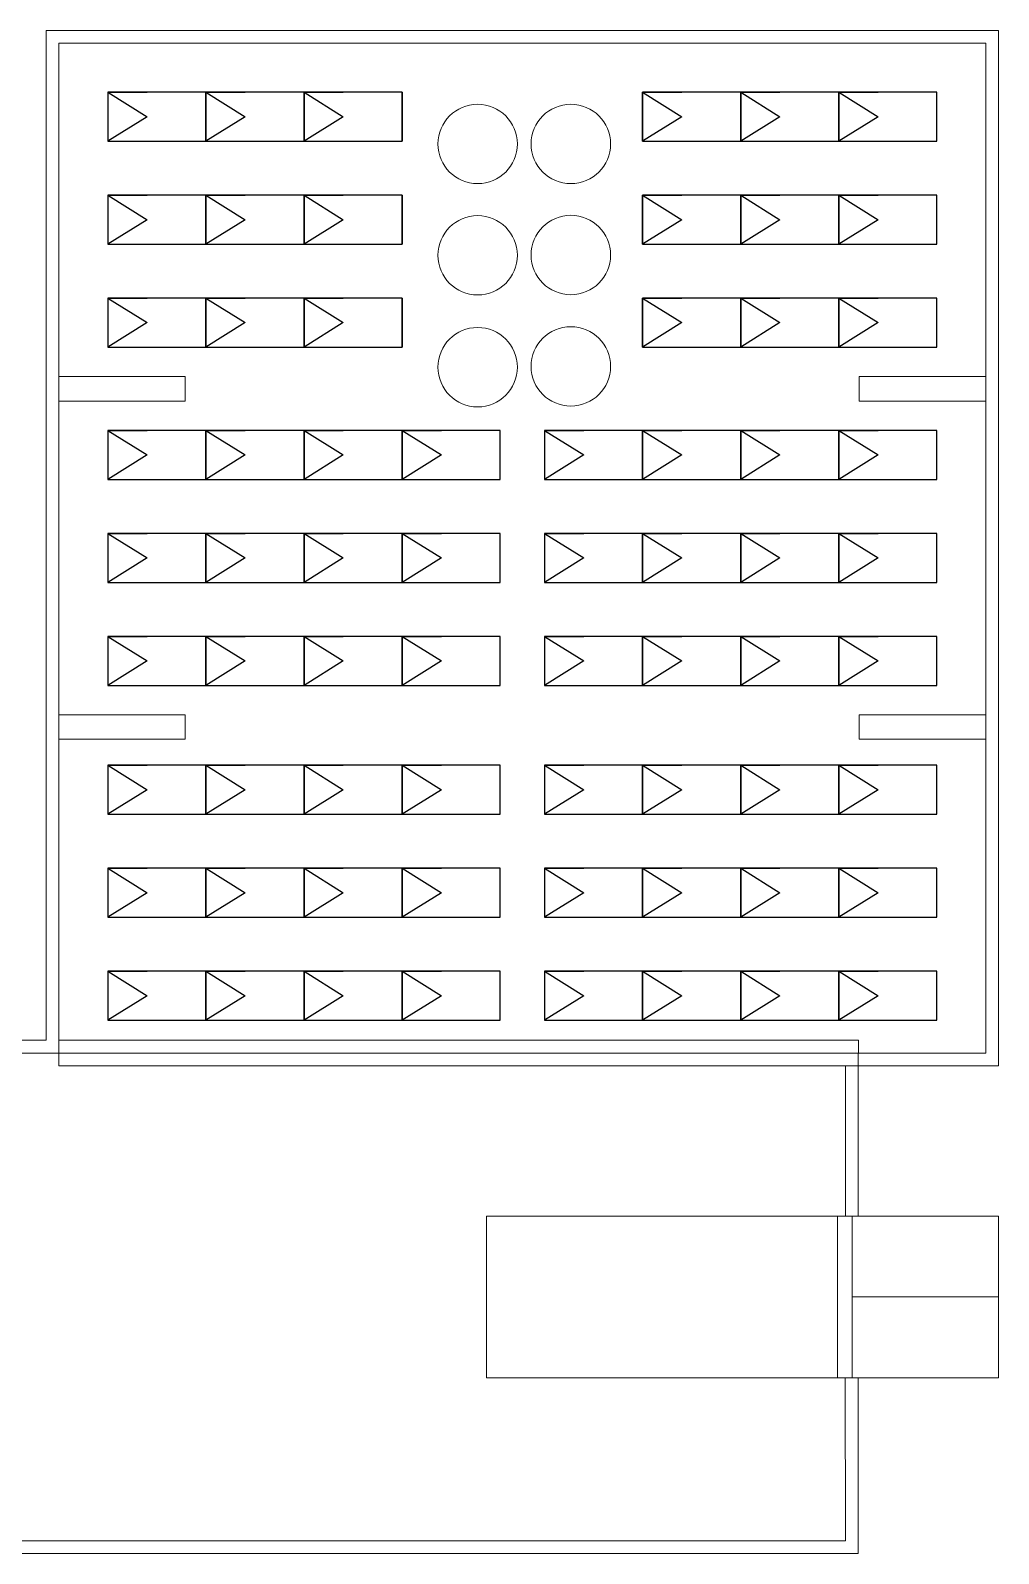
# Model space of a CAD drawing. Header units: millimetres. Extents: x -65 to 139, y 387 to 509.
# Drawn here: x 111.62 to 131.35, y 453.92 to 484.99 of the extents above; entities that cross this region are included whole.
import ezdxf

# ---------------------------------------------------------------- set-up
doc = ezdxf.new("R2010")
doc.units = ezdxf.units.MM
doc.layers.add('pannelli', color=1, linetype='Continuous')
doc.layers.add('PROIEZIONI - projections', color=145, linetype='Continuous', lineweight=13)

msp = doc.modelspace()

# ---------------------------------------------------------------- linework, layer by layer
at = {"layer": 'pannelli'}
for p, q in [((113.194, 483.734), (113.194, 482.734)), ((115.194, 483.734), (113.194, 483.734)), ((113.194, 483.734), (113.194, 482.734)), ((113.194, 483.734), (113.194, 482.734)), ((115.194, 483.734), (113.194, 483.734)), ((113.194, 483.734), (113.994, 483.734)), ((113.194, 483.734), (113.994, 483.234)), ((115.194, 483.734), (113.194, 483.734)), ((115.194, 483.734), (115.194, 482.734)), ((115.194, 482.734), (115.194, 483.734)), ((117.194, 483.734), (115.194, 483.734)), ((115.194, 482.734), (115.194, 483.734)), ((115.194, 483.734), (115.194, 482.734)), ((115.194, 483.734), (115.194, 482.734)), ((115.194, 483.734), (115.194, 482.734)), ((115.194, 482.734), (115.194, 483.734)), ((117.194, 483.734), (115.194, 483.734)), ((117.194, 483.734), (115.194, 483.734)), ((115.194, 483.734), (115.994, 483.734)), ((115.194, 483.734), (115.994, 483.234)), ((117.194, 483.734), (117.194, 482.734)), ((117.194, 482.734), (117.194, 483.734)), ((119.194, 483.734), (117.194, 483.734)), ((117.194, 482.734), (117.194, 483.734)), ((117.194, 483.734), (117.194, 482.734)), ((117.194, 483.734), (117.194, 482.734)), ((117.194, 483.734), (117.194, 482.734)), ((117.194, 482.734), (117.194, 483.734)), ((117.194, 483.734), (117.994, 483.734)), ((119.194, 483.734), (117.194, 483.734)), ((119.194, 483.734), (117.194, 483.734)), ((117.194, 483.734), (117.994, 483.234)), ((119.194, 483.734), (117.194, 483.734)), ((119.194, 482.734), (119.194, 483.734)), ((119.194, 483.734), (119.194, 482.734)), ((119.194, 483.734), (119.194, 482.734)), ((119.194, 482.734), (119.194, 483.734)), ((119.194, 483.734), (119.194, 482.734)), ((119.194, 483.734), (119.194, 482.734)), ((119.194, 482.734), (119.194, 483.734)), ((119.194, 482.734), (119.194, 483.734)), ((119.194, 483.734), (119.194, 482.734)), ((124.098, 482.734), (124.098, 483.734)), ((124.098, 483.734), (124.098, 482.734)), ((126.098, 483.734), (124.098, 483.734)), ((124.098, 482.734), (124.098, 483.734)), ((124.098, 483.734), (124.098, 482.734)), ((124.098, 483.734), (124.098, 482.734)), ((124.098, 483.734), (124.098, 482.734)), ((124.098, 482.734), (124.098, 483.734)), ((124.098, 483.734), (124.898, 483.234)), ((124.098, 483.734), (124.898, 483.734)), ((126.098, 483.734), (124.098, 483.734)), ((126.098, 483.734), (124.098, 483.734)), ((126.098, 482.734), (126.098, 483.734)), ((126.098, 483.734), (126.098, 482.734)), ((128.098, 483.734), (126.098, 483.734)), ((126.098, 482.734), (126.098, 483.734)), ((126.098, 483.734), (126.098, 482.734)), ((126.098, 483.734), (126.098, 482.734)), ((126.098, 483.734), (126.098, 482.734)), ((126.098, 482.734), (126.098, 483.734)), ((128.098, 483.734), (126.098, 483.734)), ((128.098, 483.734), (126.098, 483.734)), ((128.098, 483.734), (126.098, 483.734)), ((126.098, 483.734), (126.898, 483.234)), ((126.098, 483.734), (126.898, 483.734)), ((128.098, 483.734), (128.098, 482.734)), ((128.098, 482.734), (128.098, 483.734)), ((130.098, 483.734), (128.098, 483.734)), ((128.098, 483.734), (128.098, 482.734)), ((128.098, 482.734), (128.098, 483.734)), ((128.098, 482.734), (128.098, 483.734)), ((128.098, 483.734), (128.098, 482.734)), ((128.098, 483.734), (128.098, 482.734)), ((128.098, 482.734), (128.098, 483.734)), ((128.098, 483.734), (128.098, 482.734)), ((130.098, 483.734), (128.098, 483.734)), ((130.098, 483.734), (128.098, 483.734)), ((128.098, 483.734), (128.898, 483.734)), ((128.098, 483.734), (128.898, 483.234)), ((130.098, 482.734), (130.098, 483.734)), ((130.098, 482.734), (130.098, 483.734)), ((130.098, 482.734), (130.098, 483.734)), ((113.994, 483.234), (113.194, 482.734)), ((115.994, 483.234), (115.194, 482.734)), ((117.994, 483.234), (117.194, 482.734)), ((124.898, 483.234), (124.098, 482.734)), ((126.898, 483.234), (126.098, 482.734)), ((128.898, 483.234), (128.098, 482.734)), ((113.194, 482.734), (115.194, 482.734)), ((113.194, 482.734), (115.194, 482.734)), ((113.194, 482.734), (115.194, 482.734)), ((115.194, 482.734), (117.194, 482.734)), ((115.194, 482.734), (117.194, 482.734)), ((115.194, 482.734), (117.194, 482.734)), ((117.194, 482.734), (119.194, 482.734)), ((117.194, 482.734), (119.194, 482.734)), ((117.194, 482.734), (119.194, 482.734)), ((117.194, 482.734), (119.194, 482.734)), ((124.098, 482.734), (126.098, 482.734)), ((124.098, 482.734), (126.098, 482.734)), ((124.098, 482.734), (126.098, 482.734)), ((126.098, 482.734), (128.098, 482.734)), ((126.098, 482.734), (128.098, 482.734)), ((126.098, 482.734), (128.098, 482.734)), ((126.098, 482.734), (128.098, 482.734)), ((128.098, 482.734), (130.098, 482.734)), ((128.098, 482.734), (130.098, 482.734)), ((128.098, 482.734), (130.098, 482.734)), ((113.194, 481.634), (113.194, 480.634)), ((115.194, 481.634), (113.194, 481.634)), ((113.194, 481.634), (113.994, 481.134)), ((113.194, 481.634), (113.194, 480.634)), ((113.194, 481.634), (113.194, 480.634)), ((113.194, 481.634), (113.194, 480.634)), ((115.194, 481.634), (113.194, 481.634)), ((113.194, 481.634), (113.994, 481.634)), ((115.194, 481.634), (113.194, 481.634)), ((115.194, 481.634), (113.194, 481.634)), ((117.194, 481.634), (115.194, 481.634)), ((115.194, 480.634), (115.194, 481.634)), ((115.194, 481.634), (115.194, 480.634)), ((117.194, 481.634), (115.194, 481.634)), ((117.194, 481.634), (115.194, 481.634)), ((117.194, 481.634), (115.194, 481.634)), ((115.194, 481.634), (115.994, 481.134)), ((115.194, 481.634), (115.194, 480.634)), ((115.194, 480.634), (115.194, 481.634)), ((115.194, 481.634), (115.194, 480.634)), ((115.194, 481.634), (115.194, 480.634)), ((115.194, 480.634), (115.194, 481.634)), ((115.194, 480.634), (115.194, 481.634)), ((115.194, 481.634), (115.194, 480.634)), ((115.194, 481.634), (115.994, 481.634)), ((117.194, 480.634), (117.194, 481.634)), ((117.194, 481.634), (117.194, 480.634)), ((119.194, 481.634), (117.194, 481.634)), ((117.194, 481.634), (117.994, 481.134)), ((117.194, 481.634), (117.194, 480.634)), ((117.194, 480.634), (117.194, 481.634)), ((117.194, 481.634), (117.194, 480.634)), ((117.194, 481.634), (117.194, 480.634)), ((117.194, 480.634), (117.194, 481.634)), ((117.194, 480.634), (117.194, 481.634)), ((117.194, 481.634), (117.194, 480.634)), ((117.194, 481.634), (117.994, 481.634)), ((119.194, 481.634), (117.194, 481.634)), ((119.194, 481.634), (117.194, 481.634)), ((119.194, 481.634), (117.194, 481.634)), ((119.194, 481.634), (117.194, 481.634)), ((119.194, 481.634), (119.194, 480.634)), ((119.194, 480.634), (119.194, 481.634)), ((119.194, 480.634), (119.194, 481.634)), ((119.194, 481.634), (119.194, 480.634)), ((119.194, 480.634), (119.194, 481.634)), ((119.194, 481.634), (119.194, 480.634)), ((119.194, 481.634), (119.194, 480.634)), ((119.194, 480.634), (119.194, 481.634)), ((119.194, 481.634), (119.194, 480.634)), ((119.194, 481.634), (119.194, 480.634)), ((119.194, 480.634), (119.194, 481.634)), ((124.098, 481.634), (124.098, 480.634)), ((124.098, 480.634), (124.098, 481.634)), ((126.098, 481.634), (124.098, 481.634)), ((124.098, 481.634), (124.098, 480.634)), ((124.098, 480.634), (124.098, 481.634)), ((124.098, 480.634), (124.098, 481.634)), ((124.098, 481.634), (124.098, 480.634)), ((124.098, 481.634), (124.098, 480.634)), ((124.098, 480.634), (124.098, 481.634)), ((124.098, 481.634), (124.098, 480.634)), ((124.098, 481.634), (124.898, 481.134)), ((124.098, 481.634), (124.898, 481.634)), ((126.098, 481.634), (124.098, 481.634)), ((126.098, 481.634), (124.098, 481.634)), ((126.098, 481.634), (124.098, 481.634)), ((128.098, 481.634), (126.098, 481.634)), ((126.098, 481.634), (126.098, 480.634)), ((126.098, 480.634), (126.098, 481.634)), ((128.098, 481.634), (126.098, 481.634)), ((128.098, 481.634), (126.098, 481.634)), ((128.098, 481.634), (126.098, 481.634)), ((128.098, 481.634), (126.098, 481.634)), ((126.098, 481.634), (126.098, 480.634)), ((126.098, 480.634), (126.098, 481.634)), ((126.098, 480.634), (126.098, 481.634)), ((126.098, 481.634), (126.098, 480.634)), ((126.098, 481.634), (126.098, 480.634)), ((126.098, 480.634), (126.098, 481.634)), ((126.098, 481.634), (126.098, 480.634)), ((126.098, 481.634), (126.898, 481.134)), ((126.098, 481.634), (126.898, 481.634)), ((128.098, 480.634), (128.098, 481.634)), ((128.098, 481.634), (128.098, 480.634)), ((130.098, 481.634), (128.098, 481.634)), ((128.098, 480.634), (128.098, 481.634)), ((128.098, 481.634), (128.098, 480.634)), ((128.098, 481.634), (128.098, 480.634)), ((128.098, 480.634), (128.098, 481.634)), ((128.098, 481.634), (128.098, 480.634)), ((128.098, 481.634), (128.098, 480.634)), ((128.098, 480.634), (128.098, 481.634)), ((128.098, 481.634), (128.098, 480.634)), ((128.098, 480.634), (128.098, 481.634)), ((128.098, 481.634), (128.898, 481.134)), ((130.098, 481.634), (128.098, 481.634)), ((130.098, 481.634), (128.098, 481.634)), ((130.098, 481.634), (128.098, 481.634)), ((128.098, 481.634), (128.898, 481.634)), ((130.098, 480.634), (130.098, 481.634)), ((130.098, 480.634), (130.098, 481.634)), ((130.098, 480.634), (130.098, 481.634)), ((130.098, 480.634), (130.098, 481.634)), ((113.994, 481.134), (113.194, 480.634)), ((115.994, 481.134), (115.194, 480.634)), ((117.994, 481.134), (117.194, 480.634)), ((124.898, 481.134), (124.098, 480.634)), ((126.898, 481.134), (126.098, 480.634)), ((128.898, 481.134), (128.098, 480.634)), ((113.194, 480.634), (115.194, 480.634)), ((113.194, 480.634), (115.194, 480.634)), ((113.194, 480.634), (115.194, 480.634)), ((113.194, 480.634), (115.194, 480.634)), ((115.194, 480.634), (117.194, 480.634)), ((115.194, 480.634), (117.194, 480.634)), ((115.194, 480.634), (117.194, 480.634)), ((115.194, 480.634), (117.194, 480.634)), ((117.194, 480.634), (119.194, 480.634)), ((117.194, 480.634), (119.194, 480.634)), ((117.194, 480.634), (119.194, 480.634)), ((117.194, 480.634), (119.194, 480.634)), ((117.194, 480.634), (119.194, 480.634)), ((124.098, 480.634), (126.098, 480.634)), ((124.098, 480.634), (126.098, 480.634)), ((124.098, 480.634), (126.098, 480.634)), ((124.098, 480.634), (126.098, 480.634)), ((126.098, 480.634), (128.098, 480.634)), ((126.098, 480.634), (128.098, 480.634)), ((126.098, 480.634), (128.098, 480.634)), ((126.098, 480.634), (128.098, 480.634)), ((126.098, 480.634), (128.098, 480.634)), ((128.098, 480.634), (130.098, 480.634)), ((128.098, 480.634), (130.098, 480.634)), ((128.098, 480.634), (130.098, 480.634)), ((128.098, 480.634), (130.098, 480.634)), ((115.194, 479.534), (113.194, 479.534)), ((113.194, 479.534), (113.194, 478.534)), ((115.194, 479.534), (113.194, 479.534)), ((115.194, 479.534), (113.194, 479.534)), ((113.194, 479.534), (113.994, 479.534)), ((115.194, 479.534), (113.194, 479.534)), ((113.194, 479.534), (113.994, 479.034)), ((115.194, 479.534), (113.194, 479.534)), ((113.194, 479.534), (113.194, 478.534)), ((113.194, 479.534), (113.194, 478.534)), ((113.194, 479.534), (113.194, 478.534)), ((113.194, 479.534), (113.194, 478.534)), ((117.194, 479.534), (115.194, 479.534)), ((115.194, 479.534), (115.194, 478.534)), ((115.194, 478.534), (115.194, 479.534)), ((117.194, 479.534), (115.194, 479.534)), ((117.194, 479.534), (115.194, 479.534)), ((117.194, 479.534), (115.194, 479.534)), ((117.194, 479.534), (115.194, 479.534)), ((115.194, 478.534), (115.194, 479.534)), ((115.194, 479.534), (115.194, 478.534)), ((115.194, 478.534), (115.194, 479.534)), ((115.194, 479.534), (115.194, 478.534)), ((115.194, 479.534), (115.194, 478.534)), ((115.194, 478.534), (115.194, 479.534)), ((115.194, 479.534), (115.194, 478.534)), ((115.194, 479.534), (115.194, 478.534)), ((115.194, 478.534), (115.194, 479.534)), ((115.194, 479.534), (115.994, 479.534)), ((115.194, 479.534), (115.994, 479.034)), ((117.194, 479.534), (117.194, 478.534)), ((117.194, 478.534), (117.194, 479.534)), ((119.194, 479.534), (117.194, 479.534)), ((117.194, 478.534), (117.194, 479.534)), ((117.194, 479.534), (117.194, 478.534)), ((117.194, 478.534), (117.194, 479.534)), ((117.194, 479.534), (117.194, 478.534)), ((117.194, 479.534), (117.194, 478.534)), ((117.194, 478.534), (117.194, 479.534)), ((117.194, 479.534), (117.194, 478.534)), ((117.194, 479.534), (117.194, 478.534)), ((117.194, 478.534), (117.194, 479.534)), ((117.194, 479.534), (117.994, 479.534)), ((119.194, 479.534), (117.194, 479.534)), ((119.194, 479.534), (117.194, 479.534)), ((119.194, 479.534), (117.194, 479.534)), ((119.194, 479.534), (117.194, 479.534)), ((117.194, 479.534), (117.994, 479.034)), ((119.194, 479.534), (117.194, 479.534)), ((119.194, 478.534), (119.194, 479.534)), ((119.194, 479.534), (119.194, 478.534)), ((119.194, 479.534), (119.194, 478.534)), ((119.194, 478.534), (119.194, 479.534)), ((119.194, 479.534), (119.194, 478.534)), ((119.194, 478.534), (119.194, 479.534)), ((119.194, 479.534), (119.194, 478.534)), ((119.194, 479.534), (119.194, 478.534)), ((119.194, 478.534), (119.194, 479.534)), ((119.194, 479.534), (119.194, 478.534)), ((119.194, 478.534), (119.194, 479.534)), ((119.194, 478.534), (119.194, 479.534)), ((119.194, 479.534), (119.194, 478.534)), ((126.098, 479.534), (124.098, 479.534)), ((124.098, 478.534), (124.098, 479.534)), ((124.098, 479.534), (124.098, 478.534)), ((124.098, 479.534), (124.898, 479.034)), ((124.098, 479.534), (124.898, 479.534)), ((126.098, 479.534), (124.098, 479.534)), ((126.098, 479.534), (124.098, 479.534)), ((126.098, 479.534), (124.098, 479.534)), ((126.098, 479.534), (124.098, 479.534)), ((124.098, 478.534), (124.098, 479.534)), ((124.098, 479.534), (124.098, 478.534)), ((124.098, 479.534), (124.098, 478.534)), ((124.098, 478.534), (124.098, 479.534)), ((124.098, 479.534), (124.098, 478.534)), ((124.098, 479.534), (124.098, 478.534)), ((124.098, 478.534), (124.098, 479.534)), ((124.098, 479.534), (124.098, 478.534)), ((124.098, 478.534), (124.098, 479.534)), ((128.098, 479.534), (126.098, 479.534)), ((126.098, 478.534), (126.098, 479.534)), ((126.098, 479.534), (126.098, 478.534)), ((128.098, 479.534), (126.098, 479.534)), ((128.098, 479.534), (126.098, 479.534)), ((128.098, 479.534), (126.098, 479.534)), ((128.098, 479.534), (126.098, 479.534)), ((128.098, 479.534), (126.098, 479.534)), ((126.098, 478.534), (126.098, 479.534)), ((126.098, 479.534), (126.098, 478.534)), ((126.098, 479.534), (126.098, 478.534)), ((126.098, 478.534), (126.098, 479.534)), ((126.098, 479.534), (126.098, 478.534)), ((126.098, 479.534), (126.098, 478.534)), ((126.098, 478.534), (126.098, 479.534)), ((126.098, 479.534), (126.098, 478.534)), ((126.098, 478.534), (126.098, 479.534)), ((126.098, 479.534), (126.898, 479.034)), ((126.098, 479.534), (126.898, 479.534)), ((130.098, 479.534), (128.098, 479.534)), ((128.098, 479.534), (128.098, 478.534)), ((128.098, 478.534), (128.098, 479.534)), ((130.098, 479.534), (128.098, 479.534)), ((130.098, 479.534), (128.098, 479.534)), ((130.098, 479.534), (128.098, 479.534)), ((130.098, 479.534), (128.098, 479.534)), ((128.098, 479.534), (128.098, 478.534)), ((128.098, 478.534), (128.098, 479.534)), ((128.098, 478.534), (128.098, 479.534)), ((128.098, 479.534), (128.098, 478.534)), ((128.098, 478.534), (128.098, 479.534)), ((128.098, 479.534), (128.098, 478.534)), ((128.098, 479.534), (128.098, 478.534)), ((128.098, 478.534), (128.098, 479.534)), ((128.098, 479.534), (128.098, 478.534)), ((128.098, 478.534), (128.098, 479.534)), ((128.098, 479.534), (128.098, 478.534)), ((128.098, 479.534), (128.898, 479.034)), ((128.098, 479.534), (128.898, 479.534)), ((130.098, 478.534), (130.098, 479.534)), ((130.098, 478.534), (130.098, 479.534)), ((130.098, 478.534), (130.098, 479.534)), ((130.098, 478.534), (130.098, 479.534)), ((130.098, 478.534), (130.098, 479.534)), ((113.994, 479.034), (113.194, 478.534)), ((115.994, 479.034), (115.194, 478.534)), ((117.994, 479.034), (117.194, 478.534)), ((124.898, 479.034), (124.098, 478.534)), ((126.898, 479.034), (126.098, 478.534)), ((128.898, 479.034), (128.098, 478.534)), ((113.194, 478.534), (115.194, 478.534)), ((113.194, 478.534), (115.194, 478.534)), ((113.194, 478.534), (115.194, 478.534)), ((113.194, 478.534), (115.194, 478.534)), ((113.194, 478.534), (115.194, 478.534)), ((115.194, 478.534), (117.194, 478.534)), ((115.194, 478.534), (117.194, 478.534)), ((115.194, 478.534), (117.194, 478.534)), ((115.194, 478.534), (117.194, 478.534)), ((115.194, 478.534), (117.194, 478.534)), ((117.194, 478.534), (119.194, 478.534)), ((117.194, 478.534), (119.194, 478.534)), ((117.194, 478.534), (119.194, 478.534)), ((117.194, 478.534), (119.194, 478.534)), ((117.194, 478.534), (119.194, 478.534)), ((117.194, 478.534), (119.194, 478.534)), ((124.098, 478.534), (126.098, 478.534)), ((124.098, 478.534), (126.098, 478.534)), ((124.098, 478.534), (126.098, 478.534)), ((124.098, 478.534), (126.098, 478.534)), ((124.098, 478.534), (126.098, 478.534)), ((126.098, 478.534), (128.098, 478.534)), ((126.098, 478.534), (128.098, 478.534)), ((126.098, 478.534), (128.098, 478.534)), ((126.098, 478.534), (128.098, 478.534)), ((126.098, 478.534), (128.098, 478.534)), ((126.098, 478.534), (128.098, 478.534)), ((128.098, 478.534), (130.098, 478.534)), ((128.098, 478.534), (130.098, 478.534)), ((128.098, 478.534), (130.098, 478.534)), ((128.098, 478.534), (130.098, 478.534)), ((128.098, 478.534), (130.098, 478.534)), ((113.194, 476.834), (113.194, 475.834)), ((115.194, 476.834), (113.194, 476.834)), ((113.194, 476.834), (113.994, 476.334)), ((113.194, 476.834), (113.994, 476.834)), ((115.194, 476.834), (113.194, 476.834)), ((113.194, 476.834), (113.194, 475.834)), ((115.194, 475.834), (115.194, 476.834)), ((115.194, 476.834), (115.194, 475.834)), ((117.194, 476.834), (115.194, 476.834)), ((117.194, 476.834), (115.194, 476.834)), ((115.194, 476.834), (115.194, 475.834)), ((115.194, 476.834), (115.994, 476.334)), ((115.194, 476.834), (115.194, 475.834)), ((115.194, 475.834), (115.194, 476.834)), ((115.194, 476.834), (115.994, 476.834)), ((117.194, 475.834), (117.194, 476.834)), ((117.194, 476.834), (117.194, 475.834)), ((119.194, 476.834), (117.194, 476.834)), ((117.194, 476.834), (117.194, 475.834)), ((117.194, 476.834), (117.994, 476.334)), ((117.194, 476.834), (117.194, 475.834)), ((117.194, 475.834), (117.194, 476.834)), ((119.194, 476.834), (117.194, 476.834)), ((119.194, 476.834), (117.194, 476.834)), ((117.194, 476.834), (117.994, 476.834)), ((119.194, 476.834), (119.194, 475.834)), ((119.194, 475.834), (119.194, 476.834)), ((121.194, 476.834), (119.194, 476.834)), ((119.194, 476.834), (119.994, 476.834)), ((119.194, 476.834), (119.994, 476.334)), ((121.194, 476.834), (119.194, 476.834)), ((119.194, 475.834), (119.194, 476.834)), ((119.194, 476.834), (119.194, 475.834)), ((119.194, 476.834), (119.194, 475.834)), ((119.194, 475.834), (119.194, 476.834)), ((119.194, 476.834), (119.194, 475.834)), ((121.194, 475.834), (121.194, 476.834)), ((121.194, 475.834), (121.194, 476.834)), ((122.098, 476.834), (122.098, 475.834)), ((122.098, 476.834), (122.098, 475.834)), ((124.098, 476.834), (122.098, 476.834)), ((122.098, 476.834), (122.898, 476.834)), ((122.098, 476.834), (122.898, 476.334)), ((124.098, 476.834), (122.098, 476.834)), ((124.098, 475.834), (124.098, 476.834)), ((124.098, 476.834), (124.098, 475.834)), ((124.098, 476.834), (124.098, 475.834)), ((124.098, 476.834), (124.098, 475.834)), ((124.098, 475.834), (124.098, 476.834)), ((126.098, 476.834), (124.098, 476.834)), ((126.098, 476.834), (124.098, 476.834)), ((124.098, 476.834), (124.898, 476.834)), ((124.098, 476.834), (124.898, 476.334)), ((126.098, 475.834), (126.098, 476.834)), ((126.098, 476.834), (126.098, 475.834)), ((126.098, 476.834), (126.098, 475.834)), ((126.098, 476.834), (126.098, 475.834)), ((126.098, 475.834), (126.098, 476.834)), ((126.098, 476.834), (126.898, 476.834)), ((128.098, 476.834), (126.098, 476.834)), ((128.098, 476.834), (126.098, 476.834)), ((126.098, 476.834), (126.898, 476.334)), ((128.098, 476.834), (126.098, 476.834)), ((128.098, 476.834), (128.098, 475.834)), ((128.098, 475.834), (128.098, 476.834)), ((128.098, 476.834), (128.098, 475.834)), ((128.098, 476.834), (128.098, 475.834)), ((128.098, 475.834), (128.098, 476.834)), ((128.098, 475.834), (128.098, 476.834)), ((128.098, 476.834), (128.098, 475.834)), ((130.098, 476.834), (128.098, 476.834)), ((128.098, 476.834), (128.898, 476.334)), ((128.098, 476.834), (128.898, 476.834)), ((130.098, 476.834), (128.098, 476.834)), ((130.098, 475.834), (130.098, 476.834)), ((130.098, 475.834), (130.098, 476.834)), ((113.994, 476.334), (113.194, 475.834)), ((115.994, 476.334), (115.194, 475.834)), ((117.994, 476.334), (117.194, 475.834)), ((119.994, 476.334), (119.194, 475.834)), ((122.898, 476.334), (122.098, 475.834)), ((124.898, 476.334), (124.098, 475.834)), ((126.898, 476.334), (126.098, 475.834)), ((128.898, 476.334), (128.098, 475.834)), ((113.194, 475.834), (115.194, 475.834)), ((113.194, 475.834), (115.194, 475.834)), ((115.194, 475.834), (117.194, 475.834)), ((115.194, 475.834), (117.194, 475.834)), ((117.194, 475.834), (119.194, 475.834)), ((117.194, 475.834), (119.194, 475.834)), ((117.194, 475.834), (119.194, 475.834)), ((119.194, 475.834), (121.194, 475.834)), ((119.194, 475.834), (121.194, 475.834)), ((122.098, 475.834), (124.098, 475.834)), ((122.098, 475.834), (124.098, 475.834)), ((124.098, 475.834), (126.098, 475.834)), ((124.098, 475.834), (126.098, 475.834)), ((126.098, 475.834), (128.098, 475.834)), ((126.098, 475.834), (128.098, 475.834)), ((126.098, 475.834), (128.098, 475.834)), ((128.098, 475.834), (130.098, 475.834)), ((128.098, 475.834), (130.098, 475.834)), ((113.194, 474.734), (113.194, 473.734)), ((115.194, 474.734), (113.194, 474.734)), ((113.194, 474.734), (113.194, 473.734)), ((113.194, 474.734), (113.194, 473.734)), ((115.194, 474.734), (113.194, 474.734)), ((113.194, 474.734), (113.994, 474.734)), ((113.194, 474.734), (113.994, 474.234)), ((115.194, 474.734), (113.194, 474.734)), ((117.194, 474.734), (115.194, 474.734)), ((115.194, 474.734), (115.194, 473.734)), ((115.194, 473.734), (115.194, 474.734)), ((117.194, 474.734), (115.194, 474.734)), ((117.194, 474.734), (115.194, 474.734)), ((115.194, 473.734), (115.194, 474.734)), ((115.194, 474.734), (115.194, 473.734)), ((115.194, 474.734), (115.194, 473.734)), ((115.194, 473.734), (115.194, 474.734)), ((115.194, 474.734), (115.194, 473.734)), ((115.194, 474.734), (115.994, 474.734)), ((115.194, 474.734), (115.994, 474.234)), ((117.194, 474.734), (117.194, 473.734)), ((117.194, 473.734), (117.194, 474.734)), ((119.194, 474.734), (117.194, 474.734)), ((117.194, 473.734), (117.194, 474.734)), ((117.194, 474.734), (117.194, 473.734)), ((117.194, 474.734), (117.194, 473.734)), ((117.194, 473.734), (117.194, 474.734)), ((117.194, 474.734), (117.194, 473.734)), ((119.194, 474.734), (117.194, 474.734)), ((119.194, 474.734), (117.194, 474.734)), ((119.194, 474.734), (117.194, 474.734)), ((117.194, 474.734), (117.994, 474.734)), ((117.194, 474.734), (117.994, 474.234)), ((119.194, 473.734), (119.194, 474.734)), ((119.194, 474.734), (119.194, 473.734)), ((121.194, 474.734), (119.194, 474.734)), ((119.194, 474.734), (119.194, 473.734)), ((119.194, 473.734), (119.194, 474.734)), ((119.194, 474.734), (119.194, 473.734)), ((119.194, 474.734), (119.194, 473.734)), ((119.194, 473.734), (119.194, 474.734)), ((119.194, 474.734), (119.194, 473.734)), ((119.194, 473.734), (119.194, 474.734)), ((121.194, 474.734), (119.194, 474.734)), ((119.194, 474.734), (119.994, 474.234)), ((119.194, 474.734), (119.994, 474.734)), ((121.194, 474.734), (119.194, 474.734)), ((121.194, 473.734), (121.194, 474.734)), ((121.194, 473.734), (121.194, 474.734)), ((121.194, 473.734), (121.194, 474.734)), ((122.098, 474.734), (122.898, 474.234)), ((122.098, 474.734), (122.098, 473.734)), ((122.098, 474.734), (122.098, 473.734)), ((122.098, 474.734), (122.098, 473.734)), ((124.098, 474.734), (122.098, 474.734)), ((122.098, 474.734), (122.898, 474.734)), ((124.098, 474.734), (122.098, 474.734)), ((124.098, 474.734), (122.098, 474.734)), ((126.098, 474.734), (124.098, 474.734)), ((126.098, 474.734), (124.098, 474.734)), ((126.098, 474.734), (124.098, 474.734)), ((124.098, 474.734), (124.898, 474.234)), ((124.098, 474.734), (124.098, 473.734)), ((124.098, 473.734), (124.098, 474.734)), ((124.098, 474.734), (124.098, 473.734)), ((124.098, 474.734), (124.098, 473.734)), ((124.098, 473.734), (124.098, 474.734)), ((124.098, 473.734), (124.098, 474.734)), ((124.098, 474.734), (124.098, 473.734)), ((124.098, 474.734), (124.898, 474.734)), ((126.098, 474.734), (126.898, 474.234)), ((126.098, 474.734), (126.098, 473.734)), ((126.098, 473.734), (126.098, 474.734)), ((126.098, 474.734), (126.098, 473.734)), ((126.098, 474.734), (126.098, 473.734)), ((126.098, 473.734), (126.098, 474.734)), ((126.098, 473.734), (126.098, 474.734)), ((126.098, 474.734), (126.098, 473.734)), ((126.098, 474.734), (126.898, 474.734)), ((128.098, 474.734), (126.098, 474.734)), ((128.098, 474.734), (126.098, 474.734)), ((128.098, 474.734), (126.098, 474.734)), ((128.098, 474.734), (126.098, 474.734)), ((128.098, 474.734), (128.898, 474.234)), ((128.098, 473.734), (128.098, 474.734)), ((128.098, 474.734), (128.098, 473.734)), ((128.098, 473.734), (128.098, 474.734)), ((128.098, 474.734), (128.098, 473.734)), ((128.098, 474.734), (128.098, 473.734)), ((128.098, 473.734), (128.098, 474.734)), ((128.098, 474.734), (128.098, 473.734)), ((128.098, 474.734), (128.098, 473.734)), ((128.098, 473.734), (128.098, 474.734)), ((130.098, 474.734), (128.098, 474.734)), ((128.098, 474.734), (128.898, 474.734)), ((130.098, 474.734), (128.098, 474.734)), ((130.098, 474.734), (128.098, 474.734)), ((130.098, 473.734), (130.098, 474.734)), ((130.098, 473.734), (130.098, 474.734)), ((130.098, 473.734), (130.098, 474.734)), ((113.994, 474.234), (113.194, 473.734)), ((115.994, 474.234), (115.194, 473.734)), ((117.994, 474.234), (117.194, 473.734)), ((119.994, 474.234), (119.194, 473.734)), ((122.898, 474.234), (122.098, 473.734)), ((124.898, 474.234), (124.098, 473.734)), ((126.898, 474.234), (126.098, 473.734)), ((128.898, 474.234), (128.098, 473.734)), ((113.194, 473.734), (115.194, 473.734)), ((113.194, 473.734), (115.194, 473.734)), ((113.194, 473.734), (115.194, 473.734)), ((115.194, 473.734), (117.194, 473.734)), ((115.194, 473.734), (117.194, 473.734)), ((115.194, 473.734), (117.194, 473.734)), ((117.194, 473.734), (119.194, 473.734)), ((117.194, 473.734), (119.194, 473.734)), ((117.194, 473.734), (119.194, 473.734)), ((117.194, 473.734), (119.194, 473.734)), ((119.194, 473.734), (121.194, 473.734)), ((119.194, 473.734), (121.194, 473.734)), ((119.194, 473.734), (121.194, 473.734)), ((122.098, 473.734), (124.098, 473.734)), ((122.098, 473.734), (124.098, 473.734)), ((122.098, 473.734), (124.098, 473.734)), ((124.098, 473.734), (126.098, 473.734)), ((124.098, 473.734), (126.098, 473.734)), ((124.098, 473.734), (126.098, 473.734)), ((126.098, 473.734), (128.098, 473.734)), ((126.098, 473.734), (128.098, 473.734)), ((126.098, 473.734), (128.098, 473.734)), ((126.098, 473.734), (128.098, 473.734)), ((128.098, 473.734), (130.098, 473.734)), ((128.098, 473.734), (130.098, 473.734)), ((128.098, 473.734), (130.098, 473.734)), ((115.194, 472.634), (113.194, 472.634)), ((113.194, 472.634), (113.194, 471.634)), ((113.194, 472.634), (113.994, 472.134)), ((113.194, 472.634), (113.194, 471.634)), ((113.194, 472.634), (113.194, 471.634)), ((113.194, 472.634), (113.194, 471.634)), ((115.194, 472.634), (113.194, 472.634)), ((113.194, 472.634), (113.994, 472.634)), ((115.194, 472.634), (113.194, 472.634)), ((115.194, 472.634), (113.194, 472.634)), ((117.194, 472.634), (115.194, 472.634)), ((115.194, 471.634), (115.194, 472.634)), ((115.194, 472.634), (115.194, 471.634)), ((115.194, 472.634), (115.994, 472.134)), ((115.194, 472.634), (115.194, 471.634)), ((115.194, 471.634), (115.194, 472.634)), ((115.194, 472.634), (115.194, 471.634)), ((115.194, 472.634), (115.194, 471.634)), ((115.194, 471.634), (115.194, 472.634)), ((115.194, 472.634), (115.194, 471.634)), ((115.194, 471.634), (115.194, 472.634)), ((117.194, 472.634), (115.194, 472.634)), ((117.194, 472.634), (115.194, 472.634)), ((117.194, 472.634), (115.194, 472.634)), ((115.194, 472.634), (115.994, 472.634)), ((117.194, 471.634), (117.194, 472.634)), ((117.194, 472.634), (117.194, 471.634)), ((119.194, 472.634), (117.194, 472.634)), ((117.194, 472.634), (117.994, 472.134)), ((117.194, 472.634), (117.194, 471.634)), ((117.194, 471.634), (117.194, 472.634)), ((117.194, 472.634), (117.194, 471.634)), ((117.194, 472.634), (117.194, 471.634)), ((117.194, 471.634), (117.194, 472.634)), ((117.194, 472.634), (117.194, 471.634)), ((117.194, 471.634), (117.194, 472.634)), ((119.194, 472.634), (117.194, 472.634)), ((119.194, 472.634), (117.194, 472.634)), ((119.194, 472.634), (117.194, 472.634)), ((119.194, 472.634), (117.194, 472.634)), ((117.194, 472.634), (117.994, 472.634)), ((121.194, 472.634), (119.194, 472.634)), ((119.194, 472.634), (119.194, 471.634)), ((119.194, 471.634), (119.194, 472.634)), ((119.194, 472.634), (119.994, 472.134)), ((119.194, 471.634), (119.194, 472.634)), ((119.194, 472.634), (119.194, 471.634)), ((119.194, 471.634), (119.194, 472.634)), ((119.194, 472.634), (119.194, 471.634)), ((119.194, 472.634), (119.194, 471.634)), ((119.194, 471.634), (119.194, 472.634)), ((119.194, 472.634), (119.194, 471.634)), ((119.194, 471.634), (119.194, 472.634)), ((119.194, 472.634), (119.194, 471.634)), ((121.194, 472.634), (119.194, 472.634)), ((119.194, 472.634), (119.994, 472.634)), ((121.194, 472.634), (119.194, 472.634)), ((121.194, 472.634), (119.194, 472.634)), ((121.194, 471.634), (121.194, 472.634)), ((121.194, 471.634), (121.194, 472.634)), ((121.194, 471.634), (121.194, 472.634)), ((121.194, 471.634), (121.194, 472.634)), ((124.098, 472.634), (122.098, 472.634)), ((124.098, 472.634), (122.098, 472.634)), ((122.098, 472.634), (122.898, 472.634)), ((124.098, 472.634), (122.098, 472.634)), ((122.098, 472.634), (122.898, 472.134)), ((124.098, 472.634), (122.098, 472.634)), ((122.098, 472.634), (122.098, 471.634)), ((122.098, 472.634), (122.098, 471.634)), ((122.098, 472.634), (122.098, 471.634)), ((122.098, 472.634), (122.098, 471.634)), ((126.098, 472.634), (124.098, 472.634)), ((126.098, 472.634), (124.098, 472.634)), ((126.098, 472.634), (124.098, 472.634)), ((126.098, 472.634), (124.098, 472.634)), ((124.098, 471.634), (124.098, 472.634)), ((124.098, 472.634), (124.098, 471.634)), ((124.098, 471.634), (124.098, 472.634)), ((124.098, 472.634), (124.098, 471.634)), ((124.098, 472.634), (124.098, 471.634)), ((124.098, 471.634), (124.098, 472.634)), ((124.098, 472.634), (124.098, 471.634)), ((124.098, 472.634), (124.098, 471.634)), ((124.098, 471.634), (124.098, 472.634)), ((124.098, 472.634), (124.898, 472.634)), ((124.098, 472.634), (124.898, 472.134)), ((126.098, 471.634), (126.098, 472.634)), ((126.098, 472.634), (126.098, 471.634)), ((126.098, 471.634), (126.098, 472.634)), ((126.098, 472.634), (126.098, 471.634)), ((126.098, 472.634), (126.098, 471.634)), ((126.098, 471.634), (126.098, 472.634)), ((126.098, 472.634), (126.098, 471.634)), ((126.098, 472.634), (126.098, 471.634)), ((126.098, 471.634), (126.098, 472.634)), ((126.098, 472.634), (126.898, 472.634)), ((128.098, 472.634), (126.098, 472.634)), ((128.098, 472.634), (126.098, 472.634)), ((128.098, 472.634), (126.098, 472.634)), ((128.098, 472.634), (126.098, 472.634)), ((126.098, 472.634), (126.898, 472.134)), ((128.098, 472.634), (126.098, 472.634)), ((130.098, 472.634), (128.098, 472.634)), ((130.098, 472.634), (128.098, 472.634)), ((128.098, 472.634), (128.898, 472.634)), ((130.098, 472.634), (128.098, 472.634)), ((128.098, 472.634), (128.898, 472.134)), ((130.098, 472.634), (128.098, 472.634)), ((128.098, 472.634), (128.098, 471.634)), ((128.098, 471.634), (128.098, 472.634)), ((128.098, 472.634), (128.098, 471.634)), ((128.098, 471.634), (128.098, 472.634)), ((128.098, 472.634), (128.098, 471.634)), ((128.098, 472.634), (128.098, 471.634)), ((128.098, 471.634), (128.098, 472.634)), ((128.098, 472.634), (128.098, 471.634)), ((128.098, 471.634), (128.098, 472.634)), ((128.098, 471.634), (128.098, 472.634)), ((128.098, 472.634), (128.098, 471.634)), ((130.098, 471.634), (130.098, 472.634)), ((130.098, 471.634), (130.098, 472.634)), ((130.098, 471.634), (130.098, 472.634)), ((130.098, 471.634), (130.098, 472.634)), ((113.994, 472.134), (113.194, 471.634)), ((115.994, 472.134), (115.194, 471.634)), ((117.994, 472.134), (117.194, 471.634)), ((119.994, 472.134), (119.194, 471.634)), ((122.898, 472.134), (122.098, 471.634)), ((124.898, 472.134), (124.098, 471.634)), ((126.898, 472.134), (126.098, 471.634)), ((128.898, 472.134), (128.098, 471.634)), ((113.194, 471.634), (115.194, 471.634)), ((113.194, 471.634), (115.194, 471.634)), ((113.194, 471.634), (115.194, 471.634)), ((113.194, 471.634), (115.194, 471.634)), ((115.194, 471.634), (117.194, 471.634)), ((115.194, 471.634), (117.194, 471.634)), ((115.194, 471.634), (117.194, 471.634)), ((115.194, 471.634), (117.194, 471.634)), ((117.194, 471.634), (119.194, 471.634)), ((117.194, 471.634), (119.194, 471.634)), ((117.194, 471.634), (119.194, 471.634)), ((117.194, 471.634), (119.194, 471.634)), ((117.194, 471.634), (119.194, 471.634)), ((119.194, 471.634), (121.194, 471.634)), ((119.194, 471.634), (121.194, 471.634)), ((119.194, 471.634), (121.194, 471.634)), ((119.194, 471.634), (121.194, 471.634)), ((122.098, 471.634), (124.098, 471.634)), ((122.098, 471.634), (124.098, 471.634)), ((122.098, 471.634), (124.098, 471.634)), ((122.098, 471.634), (124.098, 471.634)), ((124.098, 471.634), (126.098, 471.634)), ((124.098, 471.634), (126.098, 471.634)), ((124.098, 471.634), (126.098, 471.634)), ((124.098, 471.634), (126.098, 471.634)), ((126.098, 471.634), (128.098, 471.634)), ((126.098, 471.634), (128.098, 471.634)), ((126.098, 471.634), (128.098, 471.634)), ((126.098, 471.634), (128.098, 471.634)), ((126.098, 471.634), (128.098, 471.634)), ((128.098, 471.634), (130.098, 471.634)), ((128.098, 471.634), (130.098, 471.634)), ((128.098, 471.634), (130.098, 471.634)), ((128.098, 471.634), (130.098, 471.634)), ((113.194, 470.004), (113.194, 469.004)), ((115.194, 470.004), (113.194, 470.004)), ((113.194, 470.004), (113.194, 469.004)), ((113.194, 470.004), (113.194, 469.004)), ((115.194, 470.004), (113.194, 470.004)), ((113.194, 470.004), (113.994, 470.004)), ((113.194, 470.004), (113.994, 469.504)), ((115.194, 470.004), (113.194, 470.004)), ((115.194, 470.004), (115.194, 469.004)), ((115.194, 469.004), (115.194, 470.004)), ((117.194, 470.004), (115.194, 470.004)), ((115.194, 469.004), (115.194, 470.004)), ((115.194, 470.004), (115.194, 469.004)), ((115.194, 470.004), (115.194, 469.004)), ((115.194, 470.004), (115.194, 469.004)), ((115.194, 469.004), (115.194, 470.004)), ((117.194, 470.004), (115.194, 470.004)), ((117.194, 470.004), (115.194, 470.004)), ((115.194, 470.004), (115.994, 470.004)), ((115.194, 470.004), (115.994, 469.504)), ((117.194, 470.004), (117.194, 469.004)), ((117.194, 469.004), (117.194, 470.004)), ((119.194, 470.004), (117.194, 470.004)), ((117.194, 469.004), (117.194, 470.004)), ((117.194, 470.004), (117.194, 469.004)), ((117.194, 470.004), (117.194, 469.004)), ((117.194, 470.004), (117.194, 469.004)), ((117.194, 469.004), (117.194, 470.004)), ((117.194, 470.004), (117.994, 470.004)), ((119.194, 470.004), (117.194, 470.004)), ((119.194, 470.004), (117.194, 470.004)), ((117.194, 470.004), (117.994, 469.504)), ((119.194, 470.004), (117.194, 470.004)), ((119.194, 469.004), (119.194, 470.004)), ((119.194, 470.004), (119.194, 469.004)), ((121.194, 470.004), (119.194, 470.004)), ((119.194, 470.004), (119.194, 469.004)), ((119.194, 469.004), (119.194, 470.004)), ((119.194, 470.004), (119.194, 469.004)), ((119.194, 470.004), (119.194, 469.004)), ((119.194, 469.004), (119.194, 470.004)), ((119.194, 469.004), (119.194, 470.004)), ((119.194, 470.004), (119.194, 469.004)), ((121.194, 470.004), (119.194, 470.004)), ((119.194, 470.004), (119.994, 469.504)), ((119.194, 470.004), (119.994, 470.004)), ((121.194, 470.004), (119.194, 470.004)), ((121.194, 469.004), (121.194, 470.004)), ((121.194, 469.004), (121.194, 470.004)), ((121.194, 469.004), (121.194, 470.004)), ((122.098, 470.004), (122.098, 469.004)), ((122.098, 470.004), (122.098, 469.004)), ((124.098, 470.004), (122.098, 470.004)), ((124.098, 470.004), (122.098, 470.004)), ((122.098, 470.004), (122.898, 469.504)), ((122.098, 470.004), (122.898, 470.004)), ((124.098, 469.004), (124.098, 470.004)), ((124.098, 470.004), (124.098, 469.004)), ((124.098, 470.004), (124.098, 469.004)), ((124.098, 470.004), (124.098, 469.004)), ((124.098, 469.004), (124.098, 470.004)), ((124.098, 470.004), (124.898, 469.504)), ((124.098, 470.004), (124.898, 470.004)), ((126.098, 470.004), (124.098, 470.004)), ((126.098, 470.004), (124.098, 470.004)), ((126.098, 469.004), (126.098, 470.004)), ((126.098, 470.004), (126.098, 469.004)), ((126.098, 470.004), (126.098, 469.004)), ((126.098, 470.004), (126.098, 469.004)), ((126.098, 469.004), (126.098, 470.004)), ((128.098, 470.004), (126.098, 470.004)), ((128.098, 470.004), (126.098, 470.004)), ((128.098, 470.004), (126.098, 470.004)), ((126.098, 470.004), (126.898, 469.504)), ((126.098, 470.004), (126.898, 470.004)), ((128.098, 470.004), (128.098, 469.004)), ((128.098, 469.004), (128.098, 470.004)), ((128.098, 469.004), (128.098, 470.004)), ((128.098, 470.004), (128.098, 469.004)), ((128.098, 470.004), (128.098, 469.004)), ((128.098, 469.004), (128.098, 470.004)), ((128.098, 470.004), (128.098, 469.004)), ((130.098, 470.004), (128.098, 470.004)), ((130.098, 470.004), (128.098, 470.004)), ((128.098, 470.004), (128.898, 470.004)), ((128.098, 470.004), (128.898, 469.504)), ((130.098, 469.004), (130.098, 470.004)), ((130.098, 469.004), (130.098, 470.004)), ((113.994, 469.504), (113.194, 469.004)), ((115.994, 469.504), (115.194, 469.004)), ((117.994, 469.504), (117.194, 469.004)), ((119.994, 469.504), (119.194, 469.004)), ((122.898, 469.504), (122.098, 469.004)), ((124.898, 469.504), (124.098, 469.004)), ((126.898, 469.504), (126.098, 469.004)), ((128.898, 469.504), (128.098, 469.004)), ((113.194, 469.004), (115.194, 469.004)), ((113.194, 469.004), (115.194, 469.004)), ((113.194, 469.004), (115.194, 469.004)), ((115.194, 469.004), (117.194, 469.004)), ((115.194, 469.004), (117.194, 469.004)), ((115.194, 469.004), (117.194, 469.004)), ((117.194, 469.004), (119.194, 469.004)), ((117.194, 469.004), (119.194, 469.004)), ((117.194, 469.004), (119.194, 469.004)), ((117.194, 469.004), (119.194, 469.004)), ((119.194, 469.004), (121.194, 469.004)), ((119.194, 469.004), (121.194, 469.004)), ((119.194, 469.004), (121.194, 469.004)), ((122.098, 469.004), (124.098, 469.004)), ((122.098, 469.004), (124.098, 469.004)), ((124.098, 469.004), (126.098, 469.004)), ((124.098, 469.004), (126.098, 469.004)), ((126.098, 469.004), (128.098, 469.004)), ((126.098, 469.004), (128.098, 469.004)), ((126.098, 469.004), (128.098, 469.004)), ((128.098, 469.004), (130.098, 469.004)), ((128.098, 469.004), (130.098, 469.004)), ((113.194, 467.904), (113.194, 466.904)), ((115.194, 467.904), (113.194, 467.904)), ((113.194, 467.904), (113.994, 467.404)), ((113.194, 467.904), (113.194, 466.904)), ((113.194, 467.904), (113.194, 466.904)), ((113.194, 467.904), (113.194, 466.904)), ((115.194, 467.904), (113.194, 467.904)), ((113.194, 467.904), (113.994, 467.904)), ((115.194, 467.904), (113.194, 467.904)), ((115.194, 467.904), (113.194, 467.904)), ((117.194, 467.904), (115.194, 467.904)), ((115.194, 466.904), (115.194, 467.904)), ((115.194, 467.904), (115.194, 466.904)), ((117.194, 467.904), (115.194, 467.904)), ((117.194, 467.904), (115.194, 467.904)), ((117.194, 467.904), (115.194, 467.904)), ((115.194, 467.904), (115.994, 467.404)), ((115.194, 467.904), (115.194, 466.904)), ((115.194, 466.904), (115.194, 467.904)), ((115.194, 467.904), (115.194, 466.904)), ((115.194, 467.904), (115.194, 466.904)), ((115.194, 466.904), (115.194, 467.904)), ((115.194, 466.904), (115.194, 467.904)), ((115.194, 467.904), (115.194, 466.904)), ((115.194, 467.904), (115.994, 467.904)), ((117.194, 466.904), (117.194, 467.904)), ((117.194, 467.904), (117.194, 466.904)), ((119.194, 467.904), (117.194, 467.904)), ((117.194, 467.904), (117.994, 467.404)), ((117.194, 467.904), (117.194, 466.904)), ((117.194, 466.904), (117.194, 467.904)), ((117.194, 467.904), (117.194, 466.904)), ((117.194, 467.904), (117.194, 466.904)), ((117.194, 466.904), (117.194, 467.904)), ((117.194, 466.904), (117.194, 467.904)), ((117.194, 467.904), (117.194, 466.904)), ((117.194, 467.904), (117.994, 467.904)), ((119.194, 467.904), (117.194, 467.904)), ((119.194, 467.904), (117.194, 467.904)), ((119.194, 467.904), (117.194, 467.904)), ((119.194, 467.904), (117.194, 467.904)), ((119.194, 467.904), (119.194, 466.904)), ((119.194, 466.904), (119.194, 467.904)), ((121.194, 467.904), (119.194, 467.904)), ((119.194, 467.904), (119.994, 467.404)), ((119.194, 466.904), (119.194, 467.904)), ((119.194, 467.904), (119.194, 466.904)), ((119.194, 466.904), (119.194, 467.904)), ((119.194, 467.904), (119.194, 466.904)), ((119.194, 467.904), (119.194, 466.904)), ((119.194, 466.904), (119.194, 467.904)), ((119.194, 467.904), (119.194, 466.904)), ((119.194, 467.904), (119.194, 466.904)), ((119.194, 466.904), (119.194, 467.904)), ((121.194, 467.904), (119.194, 467.904)), ((119.194, 467.904), (119.994, 467.904)), ((121.194, 467.904), (119.194, 467.904)), ((121.194, 467.904), (119.194, 467.904)), ((121.194, 466.904), (121.194, 467.904)), ((121.194, 466.904), (121.194, 467.904)), ((121.194, 466.904), (121.194, 467.904)), ((121.194, 466.904), (121.194, 467.904)), ((122.098, 467.904), (122.098, 466.904)), ((122.098, 467.904), (122.098, 466.904)), ((122.098, 467.904), (122.098, 466.904)), ((122.098, 467.904), (122.898, 467.404)), ((124.098, 467.904), (122.098, 467.904)), ((124.098, 467.904), (122.098, 467.904)), ((124.098, 467.904), (122.098, 467.904)), ((122.098, 467.904), (122.898, 467.904)), ((124.098, 467.904), (124.098, 466.904)), ((124.098, 466.904), (124.098, 467.904)), ((124.098, 466.904), (124.098, 467.904)), ((124.098, 467.904), (124.098, 466.904)), ((124.098, 467.904), (124.098, 466.904)), ((124.098, 466.904), (124.098, 467.904)), ((124.098, 467.904), (124.098, 466.904)), ((124.098, 467.904), (124.898, 467.404)), ((124.098, 467.904), (124.898, 467.904)), ((126.098, 467.904), (124.098, 467.904)), ((126.098, 467.904), (124.098, 467.904)), ((126.098, 467.904), (124.098, 467.904)), ((128.098, 467.904), (126.098, 467.904)), ((128.098, 467.904), (126.098, 467.904)), ((128.098, 467.904), (126.098, 467.904)), ((128.098, 467.904), (126.098, 467.904)), ((126.098, 467.904), (126.098, 466.904)), ((126.098, 466.904), (126.098, 467.904)), ((126.098, 466.904), (126.098, 467.904)), ((126.098, 467.904), (126.098, 466.904)), ((126.098, 467.904), (126.098, 466.904)), ((126.098, 466.904), (126.098, 467.904)), ((126.098, 467.904), (126.098, 466.904)), ((126.098, 467.904), (126.898, 467.404)), ((126.098, 467.904), (126.898, 467.904)), ((128.098, 466.904), (128.098, 467.904)), ((128.098, 467.904), (128.098, 466.904)), ((128.098, 467.904), (128.098, 466.904)), ((128.098, 466.904), (128.098, 467.904)), ((128.098, 467.904), (128.098, 466.904)), ((128.098, 467.904), (128.098, 466.904)), ((128.098, 466.904), (128.098, 467.904)), ((128.098, 467.904), (128.098, 466.904)), ((128.098, 466.904), (128.098, 467.904)), ((128.098, 467.904), (128.898, 467.404)), ((130.098, 467.904), (128.098, 467.904)), ((130.098, 467.904), (128.098, 467.904)), ((130.098, 467.904), (128.098, 467.904)), ((128.098, 467.904), (128.898, 467.904)), ((130.098, 466.904), (130.098, 467.904)), ((130.098, 466.904), (130.098, 467.904)), ((130.098, 466.904), (130.098, 467.904)), ((113.994, 467.404), (113.194, 466.904)), ((115.994, 467.404), (115.194, 466.904)), ((117.994, 467.404), (117.194, 466.904)), ((119.994, 467.404), (119.194, 466.904)), ((122.898, 467.404), (122.098, 466.904)), ((124.898, 467.404), (124.098, 466.904)), ((126.898, 467.404), (126.098, 466.904)), ((128.898, 467.404), (128.098, 466.904)), ((113.194, 466.904), (115.194, 466.904)), ((113.194, 466.904), (115.194, 466.904)), ((113.194, 466.904), (115.194, 466.904)), ((113.194, 466.904), (115.194, 466.904)), ((115.194, 466.904), (117.194, 466.904)), ((115.194, 466.904), (117.194, 466.904)), ((115.194, 466.904), (117.194, 466.904)), ((115.194, 466.904), (117.194, 466.904)), ((117.194, 466.904), (119.194, 466.904)), ((117.194, 466.904), (119.194, 466.904)), ((117.194, 466.904), (119.194, 466.904)), ((117.194, 466.904), (119.194, 466.904)), ((117.194, 466.904), (119.194, 466.904)), ((119.194, 466.904), (121.194, 466.904)), ((119.194, 466.904), (121.194, 466.904)), ((119.194, 466.904), (121.194, 466.904)), ((119.194, 466.904), (121.194, 466.904)), ((122.098, 466.904), (124.098, 466.904)), ((122.098, 466.904), (124.098, 466.904)), ((122.098, 466.904), (124.098, 466.904)), ((124.098, 466.904), (126.098, 466.904)), ((124.098, 466.904), (126.098, 466.904)), ((124.098, 466.904), (126.098, 466.904)), ((126.098, 466.904), (128.098, 466.904)), ((126.098, 466.904), (128.098, 466.904)), ((126.098, 466.904), (128.098, 466.904)), ((126.098, 466.904), (128.098, 466.904)), ((128.098, 466.904), (130.098, 466.904)), ((128.098, 466.904), (130.098, 466.904)), ((128.098, 466.904), (130.098, 466.904)), ((115.194, 465.804), (113.194, 465.804)), ((113.194, 465.804), (113.194, 464.804)), ((115.194, 465.804), (113.194, 465.804)), ((115.194, 465.804), (113.194, 465.804)), ((113.194, 465.804), (113.994, 465.804)), ((115.194, 465.804), (113.194, 465.804)), ((113.194, 465.804), (113.994, 465.304)), ((115.194, 465.804), (113.194, 465.804)), ((113.194, 465.804), (113.194, 464.804)), ((113.194, 465.804), (113.194, 464.804)), ((113.194, 465.804), (113.194, 464.804)), ((113.194, 465.804), (113.194, 464.804)), ((117.194, 465.804), (115.194, 465.804)), ((115.194, 465.804), (115.194, 464.804)), ((115.194, 464.804), (115.194, 465.804)), ((117.194, 465.804), (115.194, 465.804)), ((117.194, 465.804), (115.194, 465.804)), ((117.194, 465.804), (115.194, 465.804)), ((117.194, 465.804), (115.194, 465.804)), ((115.194, 464.804), (115.194, 465.804)), ((115.194, 465.804), (115.194, 464.804)), ((115.194, 464.804), (115.194, 465.804)), ((115.194, 465.804), (115.194, 464.804)), ((115.194, 465.804), (115.194, 464.804)), ((115.194, 464.804), (115.194, 465.804)), ((115.194, 465.804), (115.194, 464.804)), ((115.194, 465.804), (115.194, 464.804)), ((115.194, 464.804), (115.194, 465.804)), ((115.194, 465.804), (115.994, 465.804)), ((115.194, 465.804), (115.994, 465.304)), ((117.194, 465.804), (117.194, 464.804)), ((117.194, 464.804), (117.194, 465.804)), ((119.194, 465.804), (117.194, 465.804)), ((117.194, 464.804), (117.194, 465.804)), ((117.194, 465.804), (117.194, 464.804)), ((117.194, 464.804), (117.194, 465.804)), ((117.194, 465.804), (117.194, 464.804)), ((117.194, 465.804), (117.194, 464.804)), ((117.194, 464.804), (117.194, 465.804)), ((117.194, 465.804), (117.194, 464.804)), ((117.194, 465.804), (117.194, 464.804)), ((117.194, 464.804), (117.194, 465.804)), ((117.194, 465.804), (117.994, 465.804)), ((119.194, 465.804), (117.194, 465.804)), ((119.194, 465.804), (117.194, 465.804)), ((119.194, 465.804), (117.194, 465.804)), ((119.194, 465.804), (117.194, 465.804)), ((117.194, 465.804), (117.994, 465.304)), ((119.194, 465.804), (117.194, 465.804)), ((121.194, 465.804), (119.194, 465.804)), ((119.194, 464.804), (119.194, 465.804)), ((119.194, 465.804), (119.194, 464.804)), ((121.194, 465.804), (119.194, 465.804)), ((121.194, 465.804), (119.194, 465.804)), ((119.194, 465.804), (119.994, 465.804)), ((121.194, 465.804), (119.194, 465.804)), ((119.194, 465.804), (119.994, 465.304)), ((121.194, 465.804), (119.194, 465.804)), ((119.194, 465.804), (119.194, 464.804)), ((119.194, 464.804), (119.194, 465.804)), ((119.194, 465.804), (119.194, 464.804)), ((119.194, 464.804), (119.194, 465.804)), ((119.194, 465.804), (119.194, 464.804)), ((119.194, 465.804), (119.194, 464.804)), ((119.194, 464.804), (119.194, 465.804)), ((119.194, 465.804), (119.194, 464.804)), ((119.194, 464.804), (119.194, 465.804)), ((119.194, 464.804), (119.194, 465.804)), ((119.194, 465.804), (119.194, 464.804)), ((121.194, 464.804), (121.194, 465.804)), ((121.194, 464.804), (121.194, 465.804)), ((121.194, 464.804), (121.194, 465.804)), ((121.194, 464.804), (121.194, 465.804)), ((121.194, 464.804), (121.194, 465.804)), ((122.098, 465.804), (122.098, 464.804)), ((122.098, 465.804), (122.098, 464.804)), ((122.098, 465.804), (122.098, 464.804)), ((122.098, 465.804), (122.098, 464.804)), ((124.098, 465.804), (122.098, 465.804)), ((124.098, 465.804), (122.098, 465.804)), ((124.098, 465.804), (122.098, 465.804)), ((124.098, 465.804), (122.098, 465.804)), ((122.098, 465.804), (122.898, 465.304)), ((122.098, 465.804), (122.898, 465.804)), ((124.098, 465.804), (124.898, 465.304)), ((124.098, 465.804), (124.898, 465.804)), ((126.098, 465.804), (124.098, 465.804)), ((126.098, 465.804), (124.098, 465.804)), ((126.098, 465.804), (124.098, 465.804)), ((126.098, 465.804), (124.098, 465.804)), ((124.098, 464.804), (124.098, 465.804)), ((124.098, 465.804), (124.098, 464.804)), ((124.098, 465.804), (124.098, 464.804)), ((124.098, 464.804), (124.098, 465.804)), ((124.098, 465.804), (124.098, 464.804)), ((124.098, 465.804), (124.098, 464.804)), ((124.098, 464.804), (124.098, 465.804)), ((124.098, 465.804), (124.098, 464.804)), ((124.098, 464.804), (124.098, 465.804)), ((128.098, 465.804), (126.098, 465.804)), ((128.098, 465.804), (126.098, 465.804)), ((128.098, 465.804), (126.098, 465.804)), ((128.098, 465.804), (126.098, 465.804)), ((128.098, 465.804), (126.098, 465.804)), ((126.098, 464.804), (126.098, 465.804)), ((126.098, 465.804), (126.098, 464.804)), ((126.098, 465.804), (126.098, 464.804)), ((126.098, 464.804), (126.098, 465.804)), ((126.098, 465.804), (126.098, 464.804)), ((126.098, 465.804), (126.098, 464.804)), ((126.098, 464.804), (126.098, 465.804)), ((126.098, 465.804), (126.098, 464.804)), ((126.098, 464.804), (126.098, 465.804)), ((126.098, 465.804), (126.898, 465.304)), ((126.098, 465.804), (126.898, 465.804)), ((130.098, 465.804), (128.098, 465.804)), ((130.098, 465.804), (128.098, 465.804)), ((130.098, 465.804), (128.098, 465.804)), ((130.098, 465.804), (128.098, 465.804)), ((128.098, 465.804), (128.098, 464.804)), ((128.098, 464.804), (128.098, 465.804)), ((128.098, 464.804), (128.098, 465.804)), ((128.098, 465.804), (128.098, 464.804)), ((128.098, 464.804), (128.098, 465.804)), ((128.098, 465.804), (128.098, 464.804)), ((128.098, 465.804), (128.098, 464.804)), ((128.098, 464.804), (128.098, 465.804)), ((128.098, 465.804), (128.098, 464.804)), ((128.098, 464.804), (128.098, 465.804)), ((128.098, 465.804), (128.098, 464.804)), ((128.098, 465.804), (128.898, 465.304)), ((128.098, 465.804), (128.898, 465.804)), ((130.098, 464.804), (130.098, 465.804)), ((130.098, 464.804), (130.098, 465.804)), ((130.098, 464.804), (130.098, 465.804)), ((130.098, 464.804), (130.098, 465.804)), ((113.994, 465.304), (113.194, 464.804)), ((115.994, 465.304), (115.194, 464.804)), ((117.994, 465.304), (117.194, 464.804)), ((119.994, 465.304), (119.194, 464.804)), ((122.898, 465.304), (122.098, 464.804)), ((124.898, 465.304), (124.098, 464.804)), ((126.898, 465.304), (126.098, 464.804)), ((128.898, 465.304), (128.098, 464.804)), ((113.194, 464.804), (115.194, 464.804)), ((113.194, 464.804), (115.194, 464.804)), ((113.194, 464.804), (115.194, 464.804)), ((113.194, 464.804), (115.194, 464.804)), ((113.194, 464.804), (115.194, 464.804)), ((115.194, 464.804), (117.194, 464.804)), ((115.194, 464.804), (117.194, 464.804)), ((115.194, 464.804), (117.194, 464.804)), ((115.194, 464.804), (117.194, 464.804)), ((115.194, 464.804), (117.194, 464.804)), ((117.194, 464.804), (119.194, 464.804)), ((117.194, 464.804), (119.194, 464.804)), ((117.194, 464.804), (119.194, 464.804)), ((117.194, 464.804), (119.194, 464.804)), ((117.194, 464.804), (119.194, 464.804)), ((117.194, 464.804), (119.194, 464.804)), ((119.194, 464.804), (121.194, 464.804)), ((119.194, 464.804), (121.194, 464.804)), ((119.194, 464.804), (121.194, 464.804)), ((119.194, 464.804), (121.194, 464.804)), ((119.194, 464.804), (121.194, 464.804)), ((122.098, 464.804), (124.098, 464.804)), ((122.098, 464.804), (124.098, 464.804)), ((122.098, 464.804), (124.098, 464.804)), ((122.098, 464.804), (124.098, 464.804)), ((124.098, 464.804), (126.098, 464.804)), ((124.098, 464.804), (126.098, 464.804)), ((124.098, 464.804), (126.098, 464.804)), ((124.098, 464.804), (126.098, 464.804)), ((126.098, 464.804), (128.098, 464.804)), ((126.098, 464.804), (128.098, 464.804)), ((126.098, 464.804), (128.098, 464.804)), ((126.098, 464.804), (128.098, 464.804)), ((126.098, 464.804), (128.098, 464.804)), ((128.098, 464.804), (130.098, 464.804)), ((128.098, 464.804), (130.098, 464.804)), ((128.098, 464.804), (130.098, 464.804)), ((128.098, 464.804), (130.098, 464.804))]:
    msp.add_line(p, q, dxfattribs=at)
at = {"layer": 'PROIEZIONI - projections'}
for p, q in [((121.644, 484.994), (111.934, 484.994)), ((111.934, 484.994), (111.934, 464.394)), ((112.194, 484.734), (131.094, 484.734)), ((112.194, 484.734), (112.194, 464.134)), ((121.644, 484.994), (131.354, 484.994)), ((131.094, 484.734), (131.094, 464.134)), ((131.354, 474.434), (131.354, 484.994)), ((114.774, 477.934), (112.194, 477.934)), ((114.774, 477.434), (114.774, 477.934)), ((128.514, 477.934), (131.094, 477.934)), ((128.514, 477.434), (128.514, 477.934)), ((112.194, 477.434), (114.774, 477.434)), ((112.194, 477.434), (113.455, 477.434)), ((112.194, 471.034), (112.194, 477.434)), ((131.094, 477.434), (128.514, 477.434)), ((131.094, 477.434), (129.834, 477.434)), ((131.094, 471.034), (131.094, 477.434)), ((131.094, 468.454), (131.094, 474.854)), ((131.354, 474.434), (131.354, 463.874)), ((114.774, 471.034), (112.194, 471.034)), ((114.774, 470.534), (114.774, 471.034)), ((128.514, 470.534), (128.514, 471.034)), ((128.514, 471.034), (131.094, 471.034)), ((112.194, 470.534), (114.774, 470.534)), ((131.094, 470.534), (128.514, 470.534)), ((131.094, 464.134), (131.094, 470.534)), ((131.094, 470.534), (131.094, 467.954)), ((131.094, 464.134), (131.094, 470.534)), ((110.937, 464.394), (111.934, 464.394)), ((112.194, 464.134), (112.194, 464.394)), ((112.194, 464.394), (128.499, 464.394)), ((128.499, 464.394), (128.499, 464.134)), ((98.694, 464.134), (112.194, 464.134)), ((112.194, 464.134), (111.934, 464.134)), ((112.194, 464.134), (112.194, 463.874)), ((128.499, 464.134), (112.194, 464.134)), ((131.094, 464.134), (128.494, 464.134)), ((128.494, 460.807), (128.494, 464.134)), ((128.234, 463.874), (112.194, 463.874)), ((128.234, 463.874), (128.234, 460.807)), ((129.664, 463.874), (128.234, 463.874)), ((129.664, 463.874), (131.354, 463.874)), ((127.926, 460.807), (120.912, 460.807)), ((120.912, 460.807), (120.912, 457.507)), ((120.912, 460.807), (131.354, 460.807)), ((124.024, 460.807), (131.354, 460.807)), ((128.371, 460.807), (128.071, 460.807)), ((128.071, 460.807), (128.074, 457.508)), ((128.371, 457.508), (128.371, 460.807)), ((131.354, 460.807), (131.354, 457.511)), ((128.371, 459.158), (131.354, 459.159)), ((120.912, 457.507), (122.412, 457.507)), ((120.912, 457.507), (127.926, 457.507)), ((131.354, 457.511), (127.926, 457.507)), ((128.234, 454.184), (128.231, 457.508)), ((128.494, 453.924), (128.491, 457.508)), ((131.354, 457.511), (129.854, 457.511)), ((82.654, 454.184), (128.234, 454.184)), ((105.444, 453.924), (128.494, 453.924))]:
    msp.add_line(p, q, dxfattribs=at)
for centre in [(120.734, 482.679), (122.634, 482.679), (120.734, 480.408), (122.634, 480.413), (120.734, 478.125), (122.634, 478.141)]:
    msp.add_circle(centre, 0.81, dxfattribs=at)

doc.saveas('drawing.dxf')
